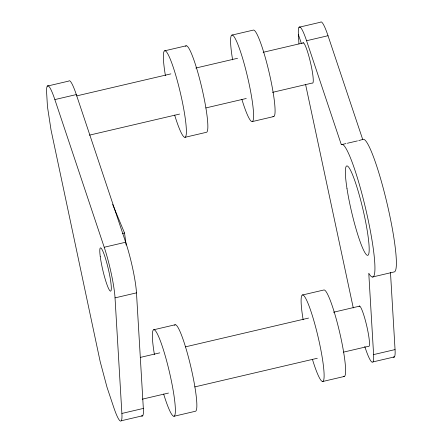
<?xml version="1.0" encoding="UTF-8"?>
<svg xmlns="http://www.w3.org/2000/svg" width="443" height="443" viewBox="0 0 443 443"><rect width="100%" height="100%" fill="white"/><g stroke="black" fill="none" stroke-linecap="round" stroke-linejoin="round"><path stroke-width="0.66" d="M298.947 43.901L298.394 34.565A37.018 4.69 76.8 0 1 306.567 40.734L341.315 144.667L341.918 144.28A68.111 8.627 76.8 0 1 367.889 218.659A68.111 8.627 76.8 0 1 369.811 274.881L368.775 273.253L373.599 354.599L395.051 349.588L390.477 272.373M358.747 140.592L363.371 139.263A68.111 8.627 76.8 0 1 387.415 204.976A68.111 8.627 76.8 0 1 394.043 271.963L372.585 276.98M164.746 50.807L186.198 45.795M231.966 35.091L253.418 30.08A44.422 5.626 76.8 0 1 269.643 74.729A44.422 5.626 76.8 0 1 272.882 116.393M47.29 86.103L68.743 81.091A37.018 4.69 76.8 0 1 76.307 94.569L125.674 242.238A37.018 4.69 76.8 0 1 136.483 292.862L143.338 408.435A37.018 4.69 76.8 0 1 141.489 415.833M299.008 27.256L320.461 22.239A37.018 4.69 76.8 0 1 328.019 35.722L362.767 139.656M143.338 408.435L121.886 413.452A37.018 4.69 76.8 0 1 113.707 407.278L106.99 387.176L100.157 361.521L51.028 129.937L47.467 106.752L46.676 93.412A37.018 4.69 76.8 0 1 54.854 99.586L76.307 94.569M306.567 40.734L328.019 35.722M76.633 95.909L170.893 73.876M195.806 68.05L237.548 58.288M263.131 52.307L303.533 42.866M89.386 135.159L179.603 114.067M205.862 107.931L246.264 98.484M272.517 92.349L312.243 83.057A20.732 2.625 76.8 0 0 310.427 62.291A20.732 2.625 76.8 0 0 302.868 43.037M185.008 137.308L206.46 132.291A44.422 5.626 76.8 0 0 201.1 84.785A44.422 5.626 76.8 0 0 185.573 46.349M252.228 121.592L273.68 116.575M341.315 144.667L346.005 143.571M347.345 143.261L357.401 140.907M122.589 233.467L124.544 233.012L126.161 245.079M54.854 99.586L104.216 247.249L125.674 242.238M121.886 413.452L115.03 297.873L136.483 292.862M153.749 329.769L175.201 324.752M302.486 294.994L323.938 289.977A44.422 5.626 76.8 0 1 340.169 334.626A44.422 5.626 76.8 0 1 343.408 376.295M140.259 357.423L159.785 352.855M185.368 346.875L308.583 318.068M333.49 312.243L359.749 306.107M142.242 399.193L168.495 393.052M194.754 386.916L317.293 358.265M343.552 352.124L368.465 346.304A20.732 2.625 76.8 0 0 366.649 325.539A20.732 2.625 76.8 0 0 359.09 306.279M121.271 420.761L142.724 415.744M372.989 361.909L394.442 356.897M174.01 416.265L195.463 411.248A44.422 5.626 76.8 0 0 190.102 363.742A44.422 5.626 76.8 0 0 174.575 325.306M322.753 381.489L344.205 376.478M112.644 204.433L124.544 233.012M298.394 34.565L301.412 43.602M364.777 346.487L365.425 348.431A37.018 4.69 76.8 0 0 373.599 354.599M353.276 307.935L305.609 84.591M165.405 75.57A44.422 5.626 76.8 0 1 170.439 59.572A44.422 5.626 76.8 0 1 186.176 126.737A44.422 5.626 76.8 0 1 174.664 115.097M232.625 59.855A44.422 5.626 76.8 0 1 237.658 43.857A44.422 5.626 76.8 0 1 253.396 111.021A44.422 5.626 76.8 0 1 241.884 99.382M104.216 247.249A37.018 4.69 76.8 0 1 115.03 297.873M154.408 354.527A44.422 5.626 76.8 0 1 159.441 338.53A44.422 5.626 76.8 0 1 175.173 405.694A44.422 5.626 76.8 0 1 163.666 394.054M303.15 319.757A44.422 5.626 76.8 0 1 308.184 303.76A44.422 5.626 76.8 0 1 323.916 370.918A44.422 5.626 76.8 0 1 312.409 359.279M395.051 349.588A37.018 4.69 76.8 0 1 393.207 356.986M100.24 256.469A22.211 2.813 76.8 0 0 110.124 290.957A22.211 2.813 76.8 0 0 106.248 261.005A22.211 2.813 76.8 0 0 100.24 256.469M347.002 188.64A45.9 5.814 76.8 0 0 367.585 255.34A45.9 5.814 76.8 0 0 357.169 187.898A45.9 5.814 76.8 0 0 347.002 188.64"/></g></svg>
